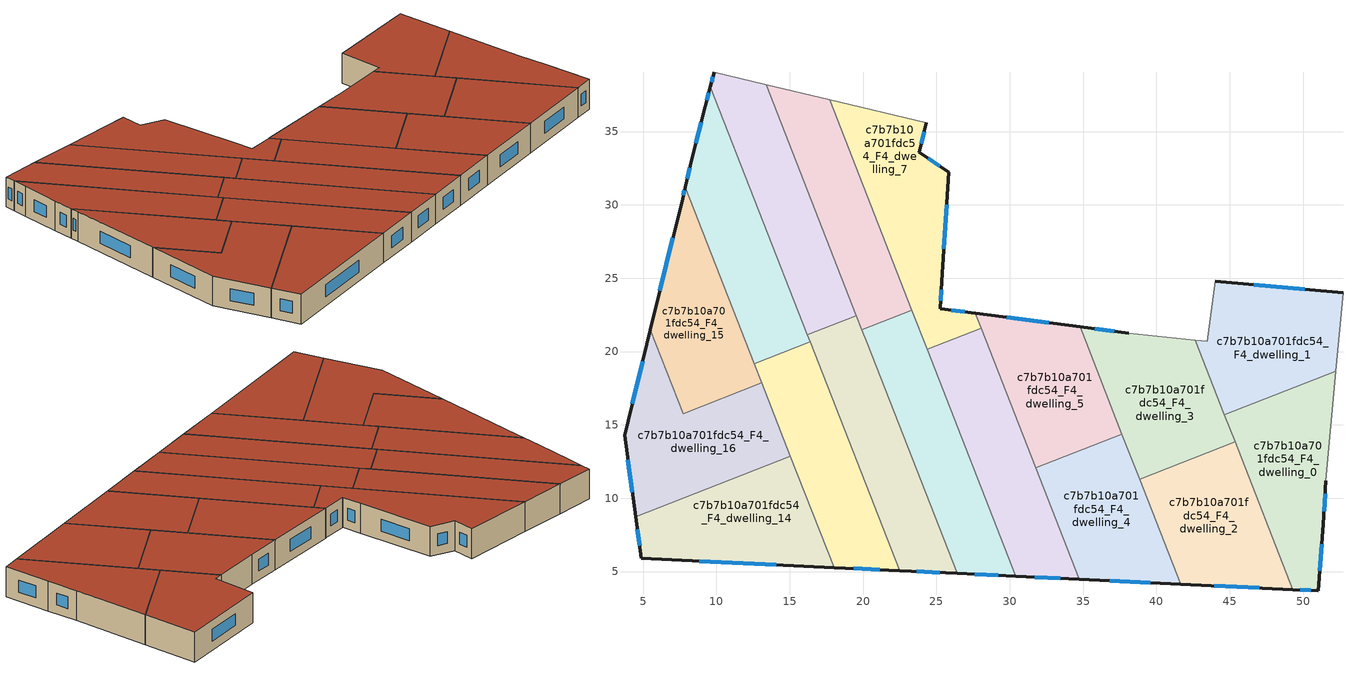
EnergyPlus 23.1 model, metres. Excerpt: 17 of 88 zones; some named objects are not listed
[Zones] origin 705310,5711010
c7b7b10a701fdc54_F4_dwelling_0
 floor to c7b7b10a701fdc54_F3_dwelling_0 (EU_floor_Construction): 52.24,18.66 51.56,11.19 51.39,8.23 51.04,3.69 49.3,3.77 44.64,15.69 z12
 wall outside (EU_wall_Construction): 49.3,3.77 51.04,3.69 51.39,8.23 51.56,11.19 z12:15
 wall to c7b7b10a701fdc54_F4_dwelling_1 (EU_wall_Construction): 52.24,18.66 44.64,15.69 z12:15
 wall adiabatic (EU_wall_Construction): 51.56,11.19 52.24,18.66 z12:15
 wall to c7b7b10a701fdc54_F4_dwelling_2 (EU_wall_Construction): 45.36,13.85 49.3,3.77 z12:15
 wall to c7b7b10a701fdc54_F4_dwelling_3 (EU_wall_Construction): 44.64,15.69 45.36,13.85 z12:15
 window (EU_Window_Construction): 49.82,3.75 50.52,3.71 / 51.44,9.12 51.51,10.31 / 51.14,5.05 51.28,6.87 z12.9:14.1
 roof outside (EU_roof_Construction): 51.04,3.69 51.39,8.23 51.56,11.19 52.24,18.66 44.64,15.69 49.3,3.77 z15
c7b7b10a701fdc54_F4_dwelling_1
 floor to c7b7b10a701fdc54_F3_dwelling_1 (EU_floor_Construction): 52.72,24 52.24,18.66 44.64,15.69 42.65,20.78 43.48,20.7 44.02,24.79 z12
 wall outside (EU_wall_Construction): 52.72,24 44.02,24.79 z12:15
 wall adiabatic (EU_wall_Construction): 44.02,24.79 43.48,20.7 42.65,20.78 / 52.24,18.66 52.72,24 z12:15
 wall to c7b7b10a701fdc54_F4_dwelling_3 (EU_wall_Construction): 42.65,20.78 44.64,15.69 z12:15
 window (EU_Window_Construction): 50.12,24.24 46.63,24.56 z12.9:14.1
 roof outside (EU_roof_Construction): 52.24,18.66 52.72,24 44.02,24.79 43.48,20.7 42.65,20.78 44.64,15.69 z15
c7b7b10a701fdc54_F4_dwelling_10
 floor to c7b7b10a701fdc54_F3_dwelling_10 (EU_floor_Construction): 17.72,37.16 23.33,22.83 19.92,21.49 19.54,22.45 13.39,38.2 z12
 wall adiabatic (EU_wall_Construction): 17.72,37.16 13.39,38.2 z12:15
 wall to c7b7b10a701fdc54_F4_dwelling_9 (EU_wall_Construction): 19.55,22.44 19.92,21.49 z12:15
 wall to c7b7b10a701fdc54_F4_dwelling_11 (EU_wall_Construction): 13.39,38.2 19.54,22.45 z12:15
 wall to c7b7b10a701fdc54_F4_dwelling_7 (EU_wall_Construction): 23.33,22.83 17.72,37.16 z12:15
 wall to c7b7b10a701fdc54_F4_dwelling_8 (EU_wall_Construction): 19.92,21.49 23.33,22.83 z12:15
 roof outside (EU_roof_Construction): 23.33,22.83 17.72,37.16 13.39,38.2 19.54,22.45 19.92,21.49 z15
c7b7b10a701fdc54_F4_dwelling_11
 floor to c7b7b10a701fdc54_F3_dwelling_11 (EU_floor_Construction): 13.39,38.2 19.55,22.44 16.21,21.14 9.59,38.06 9.84,39.05 z12
 wall outside (EU_wall_Construction): 9.84,39.05 9.59,38.06 z12:15
 wall to c7b7b10a701fdc54_F4_dwelling_9 (EU_wall_Construction): 16.21,21.14 19.55,22.44 z12:15
 wall adiabatic (EU_wall_Construction): 13.39,38.2 9.84,39.05 z12:15
 wall to c7b7b10a701fdc54_F4_dwelling_13 (EU_wall_Construction): 9.59,38.06 16.21,21.14 z12:15
 window (EU_Window_Construction): 9.77,38.75 9.67,38.36 z12.9:14.1
 roof outside (EU_roof_Construction): 19.55,22.44 13.39,38.2 9.84,39.05 9.59,38.06 16.21,21.14 z15
c7b7b10a701fdc54_F4_dwelling_12
 floor to c7b7b10a701fdc54_F3_dwelling_12 (EU_floor_Construction): 16.39,20.66 22.49,5.06 18.02,5.28 12.59,19.17 z12
 wall outside (EU_wall_Construction): 18.02,5.28 22.49,5.06 z12:15
 wall to c7b7b10a701fdc54_F4_dwelling_13 (EU_wall_Construction): 16.39,20.66 12.59,19.17 z12:15
 wall to c7b7b10a701fdc54_F4_dwelling_14 (EU_wall_Construction): 15.05,12.87 18.02,5.28 z12:15
 wall to c7b7b10a701fdc54_F4_dwelling_9 (EU_wall_Construction): 22.49,5.06 16.39,20.66 z12:15
 wall to c7b7b10a701fdc54_F4_dwelling_15 (EU_wall_Construction): 12.59,19.17 13.09,17.86 z12:15
 wall to c7b7b10a701fdc54_F4_dwelling_16 (EU_wall_Construction): 13.1,17.86 15.05,12.87 z12:15
 window (EU_Window_Construction): 19.36,5.21 21.15,5.12 z12.9:14.1
 roof outside (EU_roof_Construction): 22.49,5.06 16.39,20.66 12.59,19.17 13.09,17.86 18.02,5.28 z15
c7b7b10a701fdc54_F4_dwelling_13
 floor to c7b7b10a701fdc54_F3_dwelling_13 (EU_floor_Construction): 9.59,38.06 16.39,20.66 12.59,19.17 7.88,31.22 8.31,33.11 9.25,36.72 z12
 wall outside (EU_wall_Construction): 9.59,38.06 9.25,36.72 8.31,33.11 7.88,31.22 z12:15
 wall to c7b7b10a701fdc54_F4_dwelling_15 (EU_wall_Construction): 7.88,31.22 12.59,19.17 z12:15
 wall to c7b7b10a701fdc54_F4_dwelling_9 (EU_wall_Construction): 16.39,20.66 16.21,21.14 z12:15
 window (EU_Window_Construction): 8.18,32.54 8.01,31.78 / 8.97,35.64 8.6,34.19 / 9.49,37.66 9.35,37.12 z12.9:14.1
 roof outside (EU_roof_Construction): 16.39,20.66 9.59,38.06 9.25,36.72 8.31,33.11 7.88,31.22 12.59,19.17 z15
c7b7b10a701fdc54_F4_dwelling_14
 floor to c7b7b10a701fdc54_F3_dwelling_14 (EU_floor_Construction): 15.05,12.87 18.02,5.28 4.89,5.91 4.5,8.75 z12
 wall outside (EU_wall_Construction): 4.5,8.75 4.89,5.91 18.02,5.28 z12:15
 wall to c7b7b10a701fdc54_F4_dwelling_16 (EU_wall_Construction): 15.05,12.87 4.5,8.75 z12:15
 window (EU_Window_Construction): 4.62,7.9 4.77,6.76 / 8.82,5.72 14.09,5.46 z12.9:14.1
 roof outside (EU_roof_Construction): 18.02,5.28 15.05,12.87 4.5,8.75 4.89,5.91 z15
c7b7b10a701fdc54_F4_dwelling_15
 floor to c7b7b10a701fdc54_F3_dwelling_15 (EU_floor_Construction): 7.88,31.22 13.09,17.86 7.73,15.76 5.49,21.48 7.69,30.43 z12
 wall outside (EU_wall_Construction): 7.88,31.22 7.69,30.43 5.49,21.48 z12:15
 wall to c7b7b10a701fdc54_F4_dwelling_16 (EU_wall_Construction): 5.49,21.48 7.73,15.76 13.09,17.86 z12:15
 window (EU_Window_Construction): 7.04,27.75 6.15,24.16 / 7.82,30.98 7.75,30.67 z12.9:14.1
 roof outside (EU_roof_Construction): 13.09,17.86 7.88,31.22 7.69,30.43 5.49,21.48 7.73,15.76 z15
c7b7b10a701fdc54_F4_dwelling_16
 floor to c7b7b10a701fdc54_F3_dwelling_16 (EU_floor_Construction): 13.1,17.86 15.05,12.87 4.5,8.75 3.73,14.3 5.49,21.48 7.73,15.76 z12
 wall outside (EU_wall_Construction): 5.49,21.48 3.73,14.3 4.5,8.75 z12:15
 window (EU_Window_Construction): 3.96,12.64 4.27,10.41 / 4.97,19.33 4.26,16.45 z12.9:14.1
 roof outside (EU_roof_Construction): 15.05,12.87 13.1,17.86 7.73,15.76 5.49,21.48 3.73,14.3 4.5,8.75 z15
c7b7b10a701fdc54_F4_dwelling_2
 floor to c7b7b10a701fdc54_F3_dwelling_2 (EU_floor_Construction): 45.36,13.85 49.3,3.77 41.65,4.14 38.85,11.3 z12
 wall outside (EU_wall_Construction): 41.65,4.14 49.3,3.77 z12:15
 wall to c7b7b10a701fdc54_F4_dwelling_3 (EU_wall_Construction): 45.36,13.85 38.85,11.3 z12:15
 wall to c7b7b10a701fdc54_F4_dwelling_4 (EU_wall_Construction): 38.85,11.3 41.65,4.14 z12:15
 window (EU_Window_Construction): 43.94,4.03 47.01,3.88 z12.9:14.1
 roof outside (EU_roof_Construction): 49.3,3.77 45.36,13.85 38.85,11.3 41.65,4.14 z15
c7b7b10a701fdc54_F4_dwelling_3
 floor to c7b7b10a701fdc54_F3_dwelling_3 (EU_floor_Construction): 42.65,20.78 45.36,13.85 38.85,11.3 34.79,21.67 38.13,21.24 z12
 wall outside (EU_wall_Construction): 38.13,21.24 34.79,21.67 z12:15
 wall adiabatic (EU_wall_Construction): 42.65,20.78 38.13,21.24 z12:15
 wall to c7b7b10a701fdc54_F4_dwelling_5 (EU_wall_Construction): 34.79,21.67 37.65,14.37 z12:15
 wall to c7b7b10a701fdc54_F4_dwelling_4 (EU_wall_Construction): 37.65,14.37 38.85,11.3 z12:15
 window (EU_Window_Construction): 37.13,21.37 35.79,21.54 z12.9:14.1
 roof outside (EU_roof_Construction): 45.36,13.85 42.65,20.78 38.13,21.24 34.79,21.67 38.85,11.3 z15
c7b7b10a701fdc54_F4_dwelling_4
 floor to c7b7b10a701fdc54_F3_dwelling_4 (EU_floor_Construction): 37.65,14.37 41.65,4.14 34.74,4.47 31.76,12.07 z12
 wall outside (EU_wall_Construction): 34.74,4.47 41.65,4.14 z12:15
 wall to c7b7b10a701fdc54_F4_dwelling_5 (EU_wall_Construction): 37.65,14.37 31.76,12.07 z12:15
 wall to c7b7b10a701fdc54_F4_dwelling_6 (EU_wall_Construction): 31.76,12.07 34.74,4.47 z12:15
 window (EU_Window_Construction): 36.81,4.37 39.58,4.24 z12.9:14.1
 roof outside (EU_roof_Construction): 41.65,4.14 37.65,14.37 31.76,12.07 34.74,4.47 z15
c7b7b10a701fdc54_F4_dwelling_5
 floor to c7b7b10a701fdc54_F3_dwelling_5 (EU_floor_Construction): 34.79,21.67 37.65,14.37 31.76,12.07 27.66,22.6 27.68,22.61 z12
 wall outside (EU_wall_Construction): 34.79,21.67 27.68,22.61 z12:15
 wall to c7b7b10a701fdc54_F4_dwelling_7 (EU_wall_Construction): 27.68,22.61 27.66,22.6 28.05,21.6 z12:15
 wall to c7b7b10a701fdc54_F4_dwelling_6 (EU_wall_Construction): 28.04,21.59 31.76,12.07 z12:15
 window (EU_Window_Construction): 32.66,21.95 29.81,22.33 z12.9:14.1
 roof outside (EU_roof_Construction): 37.65,14.37 34.79,21.67 27.68,22.61 27.66,22.6 31.76,12.07 z15
c7b7b10a701fdc54_F4_dwelling_6
 floor to c7b7b10a701fdc54_F3_dwelling_6 (EU_floor_Construction): 28.04,21.59 34.74,4.47 30.42,4.68 24.37,20.16 z12
 wall outside (EU_wall_Construction): 30.42,4.68 34.74,4.47 z12:15
 wall to c7b7b10a701fdc54_F4_dwelling_7 (EU_wall_Construction): 28.04,21.59 24.37,20.16 z12:15
 wall to c7b7b10a701fdc54_F4_dwelling_8 (EU_wall_Construction): 24.37,20.16 30.42,4.68 z12:15
 window (EU_Window_Construction): 31.71,4.62 33.45,4.53 z12.9:14.1
 roof outside (EU_roof_Construction): 34.74,4.47 28.04,21.59 24.37,20.16 30.42,4.68 z15
c7b7b10a701fdc54_F4_dwelling_7
 floor to c7b7b10a701fdc54_F3_dwelling_7 (EU_floor_Construction): 24.31,35.59 23.84,33.58 25.83,32.22 25.37,24.79 25.26,22.92 25.3,22.92 27.65,22.61 27.68,22.61 27.66,22.6 28.05,21.6 24.37,20.16 17.72,37.16 z12
 wall outside (EU_wall_Construction): 27.68,22.61 27.65,22.61 25.3,22.92 25.26,22.92 25.37,24.79 25.83,32.22 23.84,33.58 24.31,35.59 z12:15
 wall adiabatic (EU_wall_Construction): 24.31,35.59 17.72,37.16 z12:15
 wall to c7b7b10a701fdc54_F4_dwelling_8 (EU_wall_Construction): 23.33,22.82 24.37,20.16 z12:15
 window (EU_Window_Construction): 23.98,34.18 24.17,34.99 / 25.24,32.63 24.44,33.17 / 25.51,27.01 25.69,30 / 25.29,23.48 25.34,24.23 / 26.94,22.7 26,22.82 z12.9:14.1
 roof outside (EU_roof_Construction): 28.04,21.59 27.66,22.6 27.68,22.61 27.65,22.61 25.3,22.92 25.26,22.92 25.37,24.79 25.83,32.22 23.84,33.58 24.31,35.59 17.72,37.16 24.37,20.16 z15
c7b7b10a701fdc54_F4_dwelling_8
 floor to c7b7b10a701fdc54_F3_dwelling_8 (EU_floor_Construction): 23.33,22.83 30.42,4.68 26.42,4.87 19.92,21.49 z12
 wall outside (EU_wall_Construction): 26.42,4.87 30.42,4.68 z12:15
 wall to c7b7b10a701fdc54_F4_dwelling_9 (EU_wall_Construction): 19.92,21.49 20.28,20.56 26.42,4.87 z12:15
 window (EU_Window_Construction): 27.62,4.81 29.22,4.74 z12.9:14.1
 roof outside (EU_roof_Construction): 30.42,4.68 23.33,22.83 19.92,21.49 26.42,4.87 z15
c7b7b10a701fdc54_F4_dwelling_9
 floor to c7b7b10a701fdc54_F3_dwelling_9 (EU_floor_Construction): 19.92,21.49 26.42,4.87 22.49,5.06 16.21,21.14 19.55,22.44 z12
 wall outside (EU_wall_Construction): 22.49,5.06 26.42,4.87 z12:15
 window (EU_Window_Construction): 23.67,5 25.24,4.93 z12.9:14.1
 roof outside (EU_roof_Construction): 26.42,4.87 19.92,21.49 19.55,22.44 16.21,21.14 22.49,5.06 z15
[Building]
EU S2 Campaign: North Axis=0; Terrain=City; Solar Distribution=FullExterior
[Site:Location]
London: Latitude=51.5; Longitude=-0.5; Time Zone=0; Elevation=25
[SizingPeriod:WeatherFileDays]
AnnualSizingPeriod: Begin Month=1; Begin Day of Month=1; End Month=12; End Day of Month=31; Day of Week for Start Day=Monday; Use Weather File Daylight Saving Period=No; Use Weather File Rain and Snow Indicators=No
[MATERIAL]
EU_InternalMass_Material: Roughness=MediumRough; Thickness=0.1; Conductivity=1; Density=1800; Specific Heat=900; Thermal Absorptance=0.9; Solar Absorptance=0.7; Visible Absorptance=0.7
[MATERIAL:NOMASS] Roughness=MediumRough; Thermal Absorptance=0.9; Solar Absorptance=0.7; Visible Absorptance=0.7
Name | Thermal Resistance
EU_wall_NoMass | 1.04674
EU_roof_NoMass | 4.32442
EU_floor_NoMass | 2.04616
[WINDOWMATERIAL:SIMPLEGLAZINGSYSTEM]
EU_Window_SimpleGlazing: UFactor=4.25843; Solar Heat Gain Coefficient=0.85; Visible Transmittance=0.85
[CONSTRUCTION]
EU_wall_Construction: EU_wall_NoMass
EU_roof_Construction: EU_roof_NoMass
EU_floor_Construction: EU_floor_NoMass
EU_Window_Construction: EU_Window_SimpleGlazing
EU_InternalMass_Construction: EU_InternalMass_Material
[ZONE] Type=1; Multiplier=1; Ceiling Height=autocalculate; Floor Area=autocalculate; Part of Total Floor Area=Yes
Name | Volume
c7b7b10a701fdc54_F4_dwelling_0 | 194.206
c7b7b10a701fdc54_F4_dwelling_1 | 194.2
c7b7b10a701fdc54_F4_dwelling_10 | 183.218
c7b7b10a701fdc54_F4_dwelling_11 | 194.225
c7b7b10a701fdc54_F4_dwelling_12 | 194.174
c7b7b10a701fdc54_F4_dwelling_13 | 194.173
c7b7b10a701fdc54_F4_dwelling_14 | 194.185
c7b7b10a701fdc54_F4_dwelling_15 | 176.845
c7b7b10a701fdc54_F4_dwelling_16 | 211.449
c7b7b10a701fdc54_F4_dwelling_2 | 194.208
c7b7b10a701fdc54_F4_dwelling_3 | 194.204
c7b7b10a701fdc54_F4_dwelling_4 | 181.524
c7b7b10a701fdc54_F4_dwelling_5 | 181.422
c7b7b10a701fdc54_F4_dwelling_6 | 206.922
c7b7b10a701fdc54_F4_dwelling_7 | 206.927
c7b7b10a701fdc54_F4_dwelling_8 | 205.135
c7b7b10a701fdc54_F4_dwelling_9 | 194.238
[INTERNALMASS] Construction=EU_InternalMass_Construction
Name | Zone or ZoneList | Surface Area
c7b7b10a701fdc54_F4_dwelling_0_EU_InternalMass | c7b7b10a701fdc54_F4_dwelling_0 | 64.7358
c7b7b10a701fdc54_F4_dwelling_1_EU_InternalMass | c7b7b10a701fdc54_F4_dwelling_1 | 64.7351
c7b7b10a701fdc54_F4_dwelling_2_EU_InternalMass | c7b7b10a701fdc54_F4_dwelling_2 | 64.7333
c7b7b10a701fdc54_F4_dwelling_3_EU_InternalMass | c7b7b10a701fdc54_F4_dwelling_3 | 64.7346
c7b7b10a701fdc54_F4_dwelling_4_EU_InternalMass | c7b7b10a701fdc54_F4_dwelling_4 | 60.5063
c7b7b10a701fdc54_F4_dwelling_5_EU_InternalMass | c7b7b10a701fdc54_F4_dwelling_5 | 60.5007
c7b7b10a701fdc54_F4_dwelling_6_EU_InternalMass | c7b7b10a701fdc54_F4_dwelling_6 | 68.9739
c7b7b10a701fdc54_F4_dwelling_7_EU_InternalMass | c7b7b10a701fdc54_F4_dwelling_7 | 68.9727
c7b7b10a701fdc54_F4_dwelling_8_EU_InternalMass | c7b7b10a701fdc54_F4_dwelling_8 | 68.3781
c7b7b10a701fdc54_F4_dwelling_9_EU_InternalMass | c7b7b10a701fdc54_F4_dwelling_9 | 64.7491
c7b7b10a701fdc54_F4_dwelling_10_EU_InternalMass | c7b7b10a701fdc54_F4_dwelling_10 | 61.0701
c7b7b10a701fdc54_F4_dwelling_11_EU_InternalMass | c7b7b10a701fdc54_F4_dwelling_11 | 64.7421
c7b7b10a701fdc54_F4_dwelling_12_EU_InternalMass | c7b7b10a701fdc54_F4_dwelling_12 | 64.7356
c7b7b10a701fdc54_F4_dwelling_13_EU_InternalMass | c7b7b10a701fdc54_F4_dwelling_13 | 64.7232
c7b7b10a701fdc54_F4_dwelling_14_EU_InternalMass | c7b7b10a701fdc54_F4_dwelling_14 | 64.7284
c7b7b10a701fdc54_F4_dwelling_15_EU_InternalMass | c7b7b10a701fdc54_F4_dwelling_15 | 58.9821
c7b7b10a701fdc54_F4_dwelling_16_EU_InternalMass | c7b7b10a701fdc54_F4_dwelling_16 | 70.4835
[OTHEREQUIPMENT] Fuel Type=Electricity; Design Level Calculation Method=Watts/Area; Power per Zone Floor Area=1; Fraction Latent=0; Fraction Radiant=0; Fraction Lost=0; Carbon Dioxide Generation Rate=0; EndUse Subcategory=EU_Step8_InternalGains
Name | Zone or ZoneList or Space or SpaceList | Schedule
EU_Step8_InternalGain_c7b7b10a701fdc54_F4_dwelling_0_f000 | c7b7b10a701fdc54_F4_dwelling_0 | EU_Step8_GainSchedule_c7b7b10a701fdc54_F4_dwelling_0_f000
EU_Step8_InternalGain_c7b7b10a701fdc54_F4_dwelling_1_f000 | c7b7b10a701fdc54_F4_dwelling_1 | EU_Step8_GainSchedule_c7b7b10a701fdc54_F4_dwelling_1_f000
EU_Step8_InternalGain_c7b7b10a701fdc54_F4_dwelling_2_f000 | c7b7b10a701fdc54_F4_dwelling_2 | EU_Step8_GainSchedule_c7b7b10a701fdc54_F4_dwelling_2_f000
EU_Step8_InternalGain_c7b7b10a701fdc54_F4_dwelling_3_f000 | c7b7b10a701fdc54_F4_dwelling_3 | EU_Step8_GainSchedule_c7b7b10a701fdc54_F4_dwelling_3_f000
EU_Step8_InternalGain_c7b7b10a701fdc54_F4_dwelling_4_f000 | c7b7b10a701fdc54_F4_dwelling_4 | EU_Step8_GainSchedule_c7b7b10a701fdc54_F4_dwelling_4_f000
EU_Step8_InternalGain_c7b7b10a701fdc54_F4_dwelling_5_f000 | c7b7b10a701fdc54_F4_dwelling_5 | EU_Step8_GainSchedule_c7b7b10a701fdc54_F4_dwelling_5_f000
EU_Step8_InternalGain_c7b7b10a701fdc54_F4_dwelling_6_f000 | c7b7b10a701fdc54_F4_dwelling_6 | EU_Step8_GainSchedule_c7b7b10a701fdc54_F4_dwelling_6_f000
EU_Step8_InternalGain_c7b7b10a701fdc54_F4_dwelling_7_f000 | c7b7b10a701fdc54_F4_dwelling_7 | EU_Step8_GainSchedule_c7b7b10a701fdc54_F4_dwelling_7_f000
EU_Step8_InternalGain_c7b7b10a701fdc54_F4_dwelling_8_f000 | c7b7b10a701fdc54_F4_dwelling_8 | EU_Step8_GainSchedule_c7b7b10a701fdc54_F4_dwelling_8_f000
EU_Step8_InternalGain_c7b7b10a701fdc54_F4_dwelling_9_f000 | c7b7b10a701fdc54_F4_dwelling_9 | EU_Step8_GainSchedule_c7b7b10a701fdc54_F4_dwelling_9_f000
EU_Step8_InternalGain_c7b7b10a701fdc54_F4_dwelling_10_f000 | c7b7b10a701fdc54_F4_dwelling_10 | EU_Step8_GainSchedule_c7b7b10a701fdc54_F4_dwelling_10_f000
EU_Step8_InternalGain_c7b7b10a701fdc54_F4_dwelling_11_f000 | c7b7b10a701fdc54_F4_dwelling_11 | EU_Step8_GainSchedule_c7b7b10a701fdc54_F4_dwelling_11_f000
EU_Step8_InternalGain_c7b7b10a701fdc54_F4_dwelling_12_f000 | c7b7b10a701fdc54_F4_dwelling_12 | EU_Step8_GainSchedule_c7b7b10a701fdc54_F4_dwelling_12_f000
EU_Step8_InternalGain_c7b7b10a701fdc54_F4_dwelling_13_f000 | c7b7b10a701fdc54_F4_dwelling_13 | EU_Step8_GainSchedule_c7b7b10a701fdc54_F4_dwelling_13_f000
EU_Step8_InternalGain_c7b7b10a701fdc54_F4_dwelling_14_f000 | c7b7b10a701fdc54_F4_dwelling_14 | EU_Step8_GainSchedule_c7b7b10a701fdc54_F4_dwelling_14_f000
EU_Step8_InternalGain_c7b7b10a701fdc54_F4_dwelling_15_f000 | c7b7b10a701fdc54_F4_dwelling_15 | EU_Step8_GainSchedule_c7b7b10a701fdc54_F4_dwelling_15_f000
EU_Step8_InternalGain_c7b7b10a701fdc54_F4_dwelling_16_f000 | c7b7b10a701fdc54_F4_dwelling_16 | EU_Step8_GainSchedule_c7b7b10a701fdc54_F4_dwelling_16_f000
[ZONEVENTILATION:DESIGNFLOWRATE] Schedule=EU_AlwaysOn; Design Flow Rate Calculation Method=AirChanges/Hour; Air Changes per Hour=0.488719; Ventilation Type=Natural; Fan Pressure Rise=0; Fan Total Efficiency=1; Constant Term Coefficient=1; Temperature Term Coefficient=0; Velocity Term Coefficient=0; Velocity Squared Term Coefficient=0; Minimum Indoor Temperature=-100; Maximum Indoor Temperature=100; Delta Temperature=-100; Minimum Outdoor Temperature=-100; Maximum Outdoor Temperature=100; Maximum Wind Speed=40
Name | Zone or ZoneList or Space or SpaceList
EU_ConstantAir_c7b7b10a701fdc54_F4_dwelling_0 | c7b7b10a701fdc54_F4_dwelling_0
EU_ConstantAir_c7b7b10a701fdc54_F4_dwelling_1 | c7b7b10a701fdc54_F4_dwelling_1
EU_ConstantAir_c7b7b10a701fdc54_F4_dwelling_2 | c7b7b10a701fdc54_F4_dwelling_2
EU_ConstantAir_c7b7b10a701fdc54_F4_dwelling_3 | c7b7b10a701fdc54_F4_dwelling_3
EU_ConstantAir_c7b7b10a701fdc54_F4_dwelling_4 | c7b7b10a701fdc54_F4_dwelling_4
EU_ConstantAir_c7b7b10a701fdc54_F4_dwelling_5 | c7b7b10a701fdc54_F4_dwelling_5
EU_ConstantAir_c7b7b10a701fdc54_F4_dwelling_6 | c7b7b10a701fdc54_F4_dwelling_6
EU_ConstantAir_c7b7b10a701fdc54_F4_dwelling_7 | c7b7b10a701fdc54_F4_dwelling_7
EU_ConstantAir_c7b7b10a701fdc54_F4_dwelling_8 | c7b7b10a701fdc54_F4_dwelling_8
EU_ConstantAir_c7b7b10a701fdc54_F4_dwelling_9 | c7b7b10a701fdc54_F4_dwelling_9
EU_ConstantAir_c7b7b10a701fdc54_F4_dwelling_10 | c7b7b10a701fdc54_F4_dwelling_10
EU_ConstantAir_c7b7b10a701fdc54_F4_dwelling_11 | c7b7b10a701fdc54_F4_dwelling_11
EU_ConstantAir_c7b7b10a701fdc54_F4_dwelling_12 | c7b7b10a701fdc54_F4_dwelling_12
EU_ConstantAir_c7b7b10a701fdc54_F4_dwelling_13 | c7b7b10a701fdc54_F4_dwelling_13
EU_ConstantAir_c7b7b10a701fdc54_F4_dwelling_14 | c7b7b10a701fdc54_F4_dwelling_14
EU_ConstantAir_c7b7b10a701fdc54_F4_dwelling_15 | c7b7b10a701fdc54_F4_dwelling_15
EU_ConstantAir_c7b7b10a701fdc54_F4_dwelling_16 | c7b7b10a701fdc54_F4_dwelling_16
[HVACTEMPLATE:ZONE:IDEALLOADSAIRSYSTEM] System Availability Schedule=EU_AlwaysOn; Maximum Heating Supply Air Temperature=50; Minimum Cooling Supply Air Temperature=13; Maximum Heating Supply Air Humidity Ratio=0.0156; Minimum Cooling Supply Air Humidity Ratio=0.0077; Heating Limit=NoLimit; Cooling Limit=NoLimit; Heating Availability Schedule=EU_AlwaysOn; Cooling Availability Schedule=EU_CoolingOff; Dehumidification Control Type=ConstantSensibleHeatRatio; Cooling Sensible Heat Ratio=0.7; Dehumidification Setpoint=60; Humidification Control Type=None; Humidification Setpoint=30; Outdoor Air Method=None; Outdoor Air Flow Rate per Person=0.00944; Outdoor Air Flow Rate per Zone Floor Area=0; Outdoor Air Flow Rate per Zone=0; Demand Controlled Ventilation Type=None; Outdoor Air Economizer Type=NoEconomizer; Heat Recovery Type=None; Sensible Heat Recovery Effectiveness=0.7; Latent Heat Recovery Effectiveness=0.65
Name | Template Thermostat
c7b7b10a701fdc54_F4_dwelling_0 | EU_HeatOnly_c7b7b10a701fdc54_F4_dwelling_0
c7b7b10a701fdc54_F4_dwelling_1 | EU_HeatOnly_c7b7b10a701fdc54_F4_dwelling_1
c7b7b10a701fdc54_F4_dwelling_2 | EU_HeatOnly_c7b7b10a701fdc54_F4_dwelling_2
c7b7b10a701fdc54_F4_dwelling_3 | EU_HeatOnly_c7b7b10a701fdc54_F4_dwelling_3
c7b7b10a701fdc54_F4_dwelling_4 | EU_HeatOnly_c7b7b10a701fdc54_F4_dwelling_4
c7b7b10a701fdc54_F4_dwelling_5 | EU_HeatOnly_c7b7b10a701fdc54_F4_dwelling_5
c7b7b10a701fdc54_F4_dwelling_6 | EU_HeatOnly_c7b7b10a701fdc54_F4_dwelling_6
c7b7b10a701fdc54_F4_dwelling_7 | EU_HeatOnly_c7b7b10a701fdc54_F4_dwelling_7
c7b7b10a701fdc54_F4_dwelling_8 | EU_HeatOnly_c7b7b10a701fdc54_F4_dwelling_8
c7b7b10a701fdc54_F4_dwelling_9 | EU_HeatOnly_c7b7b10a701fdc54_F4_dwelling_9
c7b7b10a701fdc54_F4_dwelling_10 | EU_HeatOnly_c7b7b10a701fdc54_F4_dwelling_10
c7b7b10a701fdc54_F4_dwelling_11 | EU_HeatOnly_c7b7b10a701fdc54_F4_dwelling_11
c7b7b10a701fdc54_F4_dwelling_12 | EU_HeatOnly_c7b7b10a701fdc54_F4_dwelling_12
c7b7b10a701fdc54_F4_dwelling_13 | EU_HeatOnly_c7b7b10a701fdc54_F4_dwelling_13
c7b7b10a701fdc54_F4_dwelling_14 | EU_HeatOnly_c7b7b10a701fdc54_F4_dwelling_14
c7b7b10a701fdc54_F4_dwelling_15 | EU_HeatOnly_c7b7b10a701fdc54_F4_dwelling_15
c7b7b10a701fdc54_F4_dwelling_16 | EU_HeatOnly_c7b7b10a701fdc54_F4_dwelling_16
[SIZING:ZONE] Zone Cooling Design Supply Air Temperature Input Method=SupplyAirTemperature; Zone Cooling Design Supply Air Temperature=13; Zone Heating Design Supply Air Temperature Input Method=SupplyAirTemperature; Zone Heating Design Supply Air Temperature=50; Zone Cooling Design Supply Air Humidity Ratio=0.008; Zone Heating Design Supply Air Humidity Ratio=0.008; Cooling Design Air Flow Method=DesignDay; Cooling Design Air Flow Rate=0; Cooling Minimum Air Flow per Zone Floor Area=0.000762; Cooling Minimum Air Flow=0; Cooling Minimum Air Flow Fraction=0.2; Heating Design Air Flow Method=DesignDay; Heating Design Air Flow Rate=0; Heating Maximum Air Flow per Zone Floor Area=0.002032; Heating Maximum Air Flow=0.141576; Heating Maximum Air Flow Fraction=0.3; Account for Dedicated Outdoor Air System=No; Dedicated Outdoor Air System Control Strategy=NeutralSupplyAir; Dedicated Outdoor Air Low Setpoint Temperature for Design=autosize; Dedicated Outdoor Air High Setpoint Temperature for Design=autosize; Zone Load Sizing Method=Sensible Load Only No Latent Load; Zone Latent Cooling Design Supply Air Humidity Ratio Input Method=HumidityRatioDifference; Zone Cooling Design Supply Air Humidity Ratio Difference=0.005; Zone Latent Heating Design Supply Air Humidity Ratio Input Method=HumidityRatioDifference; Zone Humidification Design Supply Air Humidity Ratio Difference=0.005
c7b7b10a701fdc54_F4_dwelling_0; c7b7b10a701fdc54_F4_dwelling_1; c7b7b10a701fdc54_F4_dwelling_2; c7b7b10a701fdc54_F4_dwelling_3; c7b7b10a701fdc54_F4_dwelling_4; c7b7b10a701fdc54_F4_dwelling_5; c7b7b10a701fdc54_F4_dwelling_6; c7b7b10a701fdc54_F4_dwelling_7; c7b7b10a701fdc54_F4_dwelling_8; c7b7b10a701fdc54_F4_dwelling_9; c7b7b10a701fdc54_F4_dwelling_10; c7b7b10a701fdc54_F4_dwelling_11; c7b7b10a701fdc54_F4_dwelling_12; c7b7b10a701fdc54_F4_dwelling_13; c7b7b10a701fdc54_F4_dwelling_14; c7b7b10a701fdc54_F4_dwelling_15; c7b7b10a701fdc54_F4_dwelling_16
[SCHEDULE:CONSTANT]
Name | Hourly Value
EU_AlwaysOn | 1
EU_CoolingOff | 0
[SCHEDULE:FILE] Column Number=1; Rows to Skip at Top=0; Number of Hours of Data=8760; Column Separator=Comma; Interpolate to Timestep=No; Minutes per Item=60; Adjust Schedule for Daylight Savings=Yes
Name | File
EU_Step8_GainSchedule_c7b7b10a701fdc54_F4_dwelling_0_f000 | ../../schedules/c7b7b10a701fdc54/c7b7b10a701fdc54_F4_dwelling_0_f000_gain.csv
EU_Step8_GainSchedule_c7b7b10a701fdc54_F4_dwelling_1_f000 | ../../schedules/c7b7b10a701fdc54/c7b7b10a701fdc54_F4_dwelling_1_f000_gain.csv
EU_Step8_GainSchedule_c7b7b10a701fdc54_F4_dwelling_2_f000 | ../../schedules/c7b7b10a701fdc54/c7b7b10a701fdc54_F4_dwelling_2_f000_gain.csv
EU_Step8_GainSchedule_c7b7b10a701fdc54_F4_dwelling_3_f000 | ../../schedules/c7b7b10a701fdc54/c7b7b10a701fdc54_F4_dwelling_3_f000_gain.csv
EU_Step8_GainSchedule_c7b7b10a701fdc54_F4_dwelling_4_f000 | ../../schedules/c7b7b10a701fdc54/c7b7b10a701fdc54_F4_dwelling_4_f000_gain.csv
EU_Step8_GainSchedule_c7b7b10a701fdc54_F4_dwelling_5_f000 | ../../schedules/c7b7b10a701fdc54/c7b7b10a701fdc54_F4_dwelling_5_f000_gain.csv
EU_Step8_GainSchedule_c7b7b10a701fdc54_F4_dwelling_6_f000 | ../../schedules/c7b7b10a701fdc54/c7b7b10a701fdc54_F4_dwelling_6_f000_gain.csv
EU_Step8_GainSchedule_c7b7b10a701fdc54_F4_dwelling_7_f000 | ../../schedules/c7b7b10a701fdc54/c7b7b10a701fdc54_F4_dwelling_7_f000_gain.csv
EU_Step8_GainSchedule_c7b7b10a701fdc54_F4_dwelling_8_f000 | ../../schedules/c7b7b10a701fdc54/c7b7b10a701fdc54_F4_dwelling_8_f000_gain.csv
EU_Step8_GainSchedule_c7b7b10a701fdc54_F4_dwelling_9_f000 | ../../schedules/c7b7b10a701fdc54/c7b7b10a701fdc54_F4_dwelling_9_f000_gain.csv
EU_Step8_GainSchedule_c7b7b10a701fdc54_F4_dwelling_10_f000 | ../../schedules/c7b7b10a701fdc54/c7b7b10a701fdc54_F4_dwelling_10_f000_gain.csv
EU_Step8_GainSchedule_c7b7b10a701fdc54_F4_dwelling_11_f000 | ../../schedules/c7b7b10a701fdc54/c7b7b10a701fdc54_F4_dwelling_11_f000_gain.csv
EU_Step8_GainSchedule_c7b7b10a701fdc54_F4_dwelling_12_f000 | ../../schedules/c7b7b10a701fdc54/c7b7b10a701fdc54_F4_dwelling_12_f000_gain.csv
EU_Step8_GainSchedule_c7b7b10a701fdc54_F4_dwelling_13_f000 | ../../schedules/c7b7b10a701fdc54/c7b7b10a701fdc54_F4_dwelling_13_f000_gain.csv
EU_Step8_GainSchedule_c7b7b10a701fdc54_F4_dwelling_14_f000 | ../../schedules/c7b7b10a701fdc54/c7b7b10a701fdc54_F4_dwelling_14_f000_gain.csv
EU_Step8_GainSchedule_c7b7b10a701fdc54_F4_dwelling_15_f000 | ../../schedules/c7b7b10a701fdc54/c7b7b10a701fdc54_F4_dwelling_15_f000_gain.csv
EU_Step8_GainSchedule_c7b7b10a701fdc54_F4_dwelling_16_f000 | ../../schedules/c7b7b10a701fdc54/c7b7b10a701fdc54_F4_dwelling_16_f000_gain.csv
